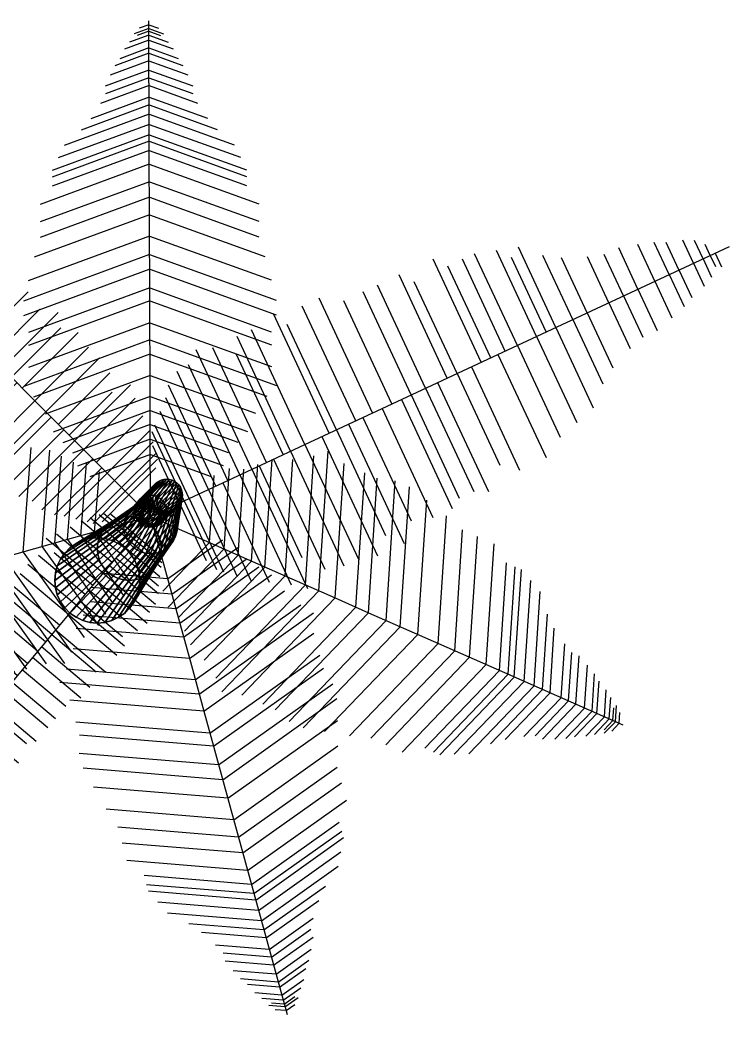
# Model space of a CAD drawing. Extents: x -178.51 to -177.3, y 2612.2 to 2613.35.
# Drawn here: x -178.106 to -177.303, y 2612.199 to 2613.353 of the extents above; entities that cross this region are included whole.
import ezdxf

# ---------------------------------------------------------------- set-up
doc = ezdxf.new("R2010")
doc.units = 0
doc.header["$LTSCALE"] = 30
doc.header["$MEASUREMENT"] = 0
doc.layers.get('0').update_dxf_attribs({"linetype": 'CONTINUOUS'})
doc.layers.add('3D', color=4, linetype='CONTINUOUS')

# ---------------------------------------------------------------- blocks, each defined once
blk = doc.blocks.new('3DLF-TT')
at = {"color": 72, "extrusion": (0, -0.573576, 0.819152)}
blk.add_line((0, 0), (0, -11.878, -8.317), dxfattribs=at)
blk = doc.blocks.new('3DLFS2-TT')
at = {"color": 83}
blk.add_polyline3d([(0, 0, 0), (8.995, 0, 8.828), (14.493, 0, 10.161), (18.949, 0, 9.786), (22.364, 0, 7.704), (28.153, 0, 1.831), (36.316, 0, -7.831), (48.478, 0, -33.986)], dxfattribs=at)
at = {"extrusion": (0.520607, 2.68682e-17, 0.853796)}
for p, xscale, yscale, zscale, rotation in [((0, -9.584, 17.47), -1.04, 1.04, 1.04, 90), ((0, -17.584, 17.595), -1.04, 1.04, 1.04, 90), ((0, -19.584, 17.095), -1.04, 1.04, 1.04, 90), ((0, -8.334, 16.845), -0.96, 0.96, 0.96, 90), ((0, -25.084, 15.554), -0.9500000000000001, 0.9500000000000001, 0.9500000000000001, 90), ((0, -27.584, 14.72), -0.9, 0.9, 0.9, 90), ((0, -29.834, 13.97), -0.9, 0.9, 0.9, 90), ((0, -32.334, 13.137), -0.9, 0.9, 0.9, 90), ((0, -6.584, 15.72), -0.8664000000000001, 0.8664000000000001, 0.8664000000000001, 90), ((0, -5.084, 14.22), -0.8, 0.8, 0.8, 90), ((0, -34.334, 12.47), -0.8, 0.8, 0.8, 90), ((0, -35.834, 11.72), -0.8, 0.8, 0.8, 90), ((0, -37.084, 10.887), -0.8, 0.8, 0.8, 90), ((0, -39.084, 9.554), -0.75, 0.75, 0.75, 90), ((0, -4.084, 13.22), -0.7200000000000001, 0.7200000000000001, 0.7200000000000001, 90), ((0, -41.084, 8.22), -0.7000000000000001, 0.7000000000000001, 0.7000000000000001, 90), ((0, -2.584, 10.27), -0.6, 0.6, 0.6, 90), ((0, -3.084, 12.22), -0.6400000000000001, 0.6400000000000001, 0.6400000000000001, 90), ((0, -2.084, 8.22), -0.5, 0.5, 0.5, 90), ((0, -42.834, 7.054), -0.5599999999999999, 0.5599999999999999, 0.5599999999999999, 90), ((0, -44.334, 6.054), -0.48, 0.48, 0.48, 90), ((0, -46.584, 4.554), -0.4, 0.4, 0.4, 90), ((0, -48.084, 3.554), -0.36, 0.36, 0.36, 90), ((0, -49.584, 2.554), -0.36, 0.36, 0.36, 90), ((0, -51.334, 1.387), -0.3200000000000001, 0.3200000000000001, 0.3200000000000001, 90), ((0, -52.834, 0.387), -0.28, 0.28, 0.28, 90), ((0, -53.834, -0.28), -0.24, 0.24, 0.24, 90), ((0, -55.334, -1.28), -0.2, 0.2, 0.2, 90), ((0, -56.334, -1.946), -0.16, 0.16, 0.16, 90), ((0, -57.084, -2.446), -0.096, 0.096, 0.096, 90), ((0, -57.584, -2.78), -0.12, 0.12, 0.12, 90), ((0, -2.084, 8.22), 0.5, 0.5, 0.5, 270), ((0, -2.584, 10.27), 0.6, 0.6, 0.6, 270), ((0, -3.084, 12.22), 0.6400000000000001, 0.6400000000000001, 0.6400000000000001, 270), ((0, -4.084, 13.22), 0.7200000000000001, 0.7200000000000001, 0.7200000000000001, 270), ((0, -5.084, 14.22), 0.8, 0.8, 0.8, 270), ((0, -6.584, 15.72), 0.8664000000000001, 0.8664000000000001, 0.8664000000000001, 270), ((0, -8.334, 16.845), 0.96, 0.96, 0.96, 270), ((0, -9.584, 17.47), 1.04, 1.04, 1.04, 270), ((0, -17.584, 17.595), 1.04, 1.04, 1.04, 270), ((0, -19.584, 17.095), 1.04, 1.04, 1.04, 270), ((0, -25.084, 15.554), 0.9500000000000001, 0.9500000000000001, 0.9500000000000001, 270), ((0, -27.584, 14.72), 0.9, 0.9, 0.9, 270), ((0, -29.834, 13.97), 0.9, 0.9, 0.9, 270), ((0, -32.334, 13.137), 0.9, 0.9, 0.9, 270), ((0, -34.334, 12.47), 0.8, 0.8, 0.8, 270), ((0, -35.834, 11.72), 0.8, 0.8, 0.8, 270), ((0, -37.084, 10.887), 0.8, 0.8, 0.8, 270), ((0, -39.084, 9.554), 0.75, 0.75, 0.75, 270), ((0, -41.084, 8.22), 0.7000000000000001, 0.7000000000000001, 0.7000000000000001, 270), ((0, -42.834, 7.054), 0.5599999999999999, 0.5599999999999999, 0.5599999999999999, 270), ((0, -44.334, 6.054), 0.48, 0.48, 0.48, 270), ((0, -46.584, 4.554), 0.4, 0.4, 0.4, 270), ((0, -48.084, 3.554), 0.36, 0.36, 0.36, 270), ((0, -49.584, 2.554), 0.36, 0.36, 0.36, 270), ((0, -51.334, 1.387), 0.3200000000000001, 0.3200000000000001, 0.3200000000000001, 270), ((0, -52.834, 0.387), 0.28, 0.28, 0.28, 270), ((0, -53.834, -0.28), 0.24, 0.24, 0.24, 270), ((0, -55.334, -1.28), 0.2, 0.2, 0.2, 270), ((0, -56.334, -1.946), 0.16, 0.16, 0.16, 270), ((0, -57.084, -2.446), 0.096, 0.096, 0.096, 270), ((0, -57.584, -2.78), 0.12, 0.12, 0.12, 270), ((0, -58.334, -3.28), -0.08000000000000002, 0.08000000000000002, 0.08000000000000002, 90), ((0, -58.334, -3.28), 0.08000000000000002, 0.08000000000000002, 0.08000000000000002, 270)]:
    blk.add_blockref('3DLF-TT', p, dxfattribs=dict(at, xscale=xscale, yscale=yscale, zscale=zscale, rotation=rotation))
at = {"extrusion": (0.520607, 2.68682e-17, 0.853796), "xscale": -1, "rotation": 90}
for p in [(0, -11.084, 18.22), (0, -13.584, 18.22), (0, -15.084, 18.22), (0, -22.084, 16.47)]:
    blk.add_blockref('3DLF-TT', p, dxfattribs=at)
at = {"extrusion": (0.520607, 2.68682e-17, 0.853796), "rotation": 270}
for p in [(0, -11.084, 18.22), (0, -13.584, 18.22), (0, -15.084, 18.22), (0, -22.084, 16.47)]:
    blk.add_blockref('3DLF-TT', p, dxfattribs=at)
blk = doc.blocks.new('3DLFS-TT')
at = {"color": 83}
blk.add_polyline3d([(0, 0, 0), (4, 0, 16), (8, 0, 20), (12, 0, 22), (16, 0, 22), (24, 0, 20), (36, 0, 16), (60, 0, 0)], dxfattribs=at)
at = {"rotation": 180}
for p, xscale, yscale, zscale in [((10.5, 0, 21.25), -1.04, 1.04, 1.04), ((18.5, 0, 21.375), -1.04, 1.04, 1.04), ((8, 0, 20), -0.95, 0.95, 0.95), ((9.25, 0, 20.625), -0.96, 0.96, 0.96), ((6.75, 0, 18.75), -0.8800000000000001, 0.8800000000000001, 0.8800000000000001), ((13.75, 0, 22), -0.8800000000000001, 0.8800000000000001, 0.8800000000000001), ((19.25, 0, 21.188), -0.9199999999999999, 0.9199999999999999, 0.9199999999999999), ((25, 0, 19.667), -0.9, 0.9, 0.9), ((27, 0, 19), -0.9, 0.9, 0.9), ((28.5, 0, 18.5), -0.9, 0.9, 0.9), ((30.75, 0, 17.75), -0.9, 0.9, 0.9), ((34.25, 0, 16.583), -0.9, 0.9, 0.9), ((6, 0, 18), -0.8, 0.8, 0.8), ((31.75, 0, 17.417), -0.8, 0.8, 0.8), ((35.25, 0, 16.25), -0.8, 0.8, 0.8), ((36.75, 0, 15.5), -0.8, 0.8, 0.8), ((38, 0, 14.667), -0.8, 0.8, 0.8), ((5, 0, 17), -0.7200000000000001, 0.7200000000000001, 0.7200000000000001), ((40, 0, 13.333), -0.75, 0.75, 0.75), ((42, 0, 12), -0.7000000000000001, 0.7000000000000001, 0.7000000000000001), ((3.5, 0, 14.05), -0.6, 0.6, 0.6), ((4, 0, 16), -0.6400000000000001, 0.6400000000000001, 0.6400000000000001), ((41, 0, 12.667), -0.65, 0.65, 0.65), ((43.75, 0, 10.833), -0.5599999999999999, 0.5599999999999999, 0.5599999999999999), ((3, 0, 12), -0.5, 0.5, 0.5), ((45.25, 0, 9.833), -0.48, 0.48, 0.48), ((47.5, 0, 8.333), -0.4, 0.4, 0.4), ((49, 0, 7.333), -0.36, 0.36, 0.36), ((50.5, 0, 6.333), -0.36, 0.36, 0.36), ((52.25, 0, 5.167), -0.3200000000000001, 0.3200000000000001, 0.3200000000000001), ((53.75, 0, 4.167), -0.28, 0.28, 0.28), ((54.75, 0, 3.5), -0.24, 0.24, 0.24), ((56.25, 0, 2.5), -0.2, 0.2, 0.2), ((57.25, 0, 1.833), -0.16, 0.16, 0.16), ((58, 0, 1.333), -0.096, 0.096, 0.096), ((58.5, 0, 1), -0.12, 0.12, 0.12), ((59.25, 0, 0.5), -0.08000000000000002, 0.08000000000000002, 0.08000000000000002)]:
    blk.add_blockref('3DLF-TT', p, dxfattribs=dict(at, xscale=xscale, yscale=yscale, zscale=zscale))
at = {"xscale": -1, "rotation": 180}
for p in [(12, 0, 22), (14.5, 0, 22), (16, 0, 22), (21.25, 0, 20.688), (23, 0, 20.25)]:
    blk.add_blockref('3DLF-TT', p, dxfattribs=at)
for p, xscale, yscale, zscale in [((3, 0, 12), 0.5, 0.5, 0.5), ((3.5, 0, 14.05), 0.6, 0.6, 0.6), ((4, 0, 16), 0.6400000000000001, 0.6400000000000001, 0.6400000000000001), ((5, 0, 17), 0.7200000000000001, 0.7200000000000001, 0.7200000000000001), ((6, 0, 18), 0.8, 0.8, 0.8), ((7.5, 0, 19.5), 0.8664000000000001, 0.8664000000000001, 0.8664000000000001), ((9.25, 0, 20.625), 0.96, 0.96, 0.96), ((10.5, 0, 21.25), 1.04, 1.04, 1.04), ((11.25, 0, 21.625), 0.8, 0.8, 0.8), ((12.75, 0, 22), 0.96, 0.96, 0.96), ((17.75, 0, 21.562), 1.04, 1.04, 1.04), ((19.25, 0, 21.188), 0.9199999999999999, 0.9199999999999999, 0.9199999999999999), ((20.5, 0, 20.875), 1.04, 1.04, 1.04), ((22, 0, 20.5), 0.9, 0.9, 0.9), ((24, 0, 20), 0.95, 0.95, 0.95), ((26, 0, 19.333), 0.9500000000000001, 0.9500000000000001, 0.9500000000000001), ((27, 0, 19), 0.9, 0.9, 0.9), ((28.5, 0, 18.5), 0.9, 0.9, 0.9), ((29.75, 0, 18.083), 0.9500000000000001, 0.9500000000000001, 0.9500000000000001), ((31.75, 0, 17.417), 0.8, 0.8, 0.8), ((33.25, 0, 16.917), 0.9, 0.9, 0.9), ((36, 0, 16), 0.9, 0.9, 0.9), ((38, 0, 14.667), 0.8, 0.8, 0.8), ((40, 0, 13.333), 0.75, 0.75, 0.75), ((42, 0, 12), 0.7000000000000001, 0.7000000000000001, 0.7000000000000001), ((43.75, 0, 10.833), 0.5599999999999999, 0.5599999999999999, 0.5599999999999999), ((45.25, 0, 9.833), 0.48, 0.48, 0.48), ((47.5, 0, 8.333), 0.4, 0.4, 0.4), ((49, 0, 7.333), 0.36, 0.36, 0.36), ((50.5, 0, 6.333), 0.36, 0.36, 0.36), ((52.25, 0, 5.167), 0.3200000000000001, 0.3200000000000001, 0.3200000000000001), ((53.75, 0, 4.167), 0.28, 0.28, 0.28), ((54.75, 0, 3.5), 0.24, 0.24, 0.24), ((56.25, 0, 2.5), 0.2, 0.2, 0.2), ((57.25, 0, 1.833), 0.16, 0.16, 0.16), ((58, 0, 1.333), 0.096, 0.096, 0.096), ((58.5, 0, 1), 0.12, 0.12, 0.12), ((59.25, 0, 0.5), 0.08000000000000002, 0.08000000000000002, 0.08000000000000002)]:
    blk.add_blockref('3DLF-TT', p, dxfattribs=dict(xscale=xscale, yscale=yscale, zscale=zscale))
for p in [(14.5, 0, 22), (16, 0, 22)]:
    blk.add_blockref('3DLF-TT', p)

msp = doc.modelspace()

# ---------------------------------------------------------------- linework, layer by layer
at = {"color": 72, "extrusion": (0.242404, -0.519837, 0.819152)}
for p, q in [((-177.6116, 2612.9534, 2.5003), (-177.5632, 2612.8496, 2.4201)), ((-177.9257, 2612.8069, 2.435), (-177.8955, 2612.742, 2.3848))]:
    msp.add_line(p, q, dxfattribs=at)
at = {"layer": '3D', "color": 83}
msp.add_polyline3d([(-177.9585, 2612.7916, 2.2903), (-177.9148, 2612.812, 2.4832), (-177.8711, 2612.8324, 2.5314), (-177.8274, 2612.8528, 2.5555), (-177.7837, 2612.8732, 2.5555), (-177.6963, 2612.9139, 2.5314), (-177.5652, 2612.975, 2.4832), (-177.303, 2613.0973, 2.2903)], dxfattribs=at)
at = {"layer": '3D', "color": 33}
for points in [[(-177.9543, 2612.8274, 1.7358), (-177.9561, 2612.8248, 1.7358), (-177.9846, 2612.7947, 1.3019), (-177.9816, 2612.799, 1.3019)], [(-177.952, 2612.8296, 1.7358), (-177.9543, 2612.8274, 1.7358), (-177.9816, 2612.799, 1.3019), (-177.9779, 2612.8027, 1.3019)], [(-177.9495, 2612.8314, 1.7358), (-177.952, 2612.8296, 1.7358), (-177.9779, 2612.8027, 1.3019), (-177.9736, 2612.8057, 1.3019)], [(-177.9723, 2612.8093, 2.1698), (-177.9742, 2612.8067, 2.1698), (-177.9561, 2612.8248, 1.7358), (-177.9543, 2612.8274, 1.7358)], [(-177.9466, 2612.8327, 1.7358), (-177.9495, 2612.8314, 1.7358), (-177.9736, 2612.8057, 1.3019), (-177.9688, 2612.8079, 1.3019)], [(-177.9701, 2612.8115, 2.1698), (-177.9723, 2612.8093, 2.1698), (-177.9543, 2612.8274, 1.7358), (-177.952, 2612.8296, 1.7358)], [(-177.9675, 2612.8133, 2.1698), (-177.9701, 2612.8115, 2.1698), (-177.952, 2612.8296, 1.7358), (-177.9495, 2612.8314, 1.7358)], [(-177.9436, 2612.8336, 1.7358), (-177.9466, 2612.8327, 1.7358), (-177.9688, 2612.8079, 1.3019), (-177.9637, 2612.8093, 1.3019)], [(-177.9647, 2612.8147, 2.1698), (-177.9675, 2612.8133, 2.1698), (-177.9495, 2612.8314, 1.7358), (-177.9466, 2612.8327, 1.7358)], [(-177.9616, 2612.8155, 2.1698), (-177.9647, 2612.8147, 2.1698), (-177.9466, 2612.8327, 1.7358), (-177.9436, 2612.8336, 1.7358)], [(-177.9404, 2612.8338, 1.7358), (-177.9436, 2612.8336, 1.7358), (-177.9637, 2612.8093, 1.3019), (-177.9585, 2612.8097, 1.3019)], [(-177.9585, 2612.8158, 2.1698), (-177.9616, 2612.8155, 2.1698), (-177.9436, 2612.8336, 1.7358), (-177.9404, 2612.8338, 1.7358)], [(-177.9554, 2612.8155, 2.1698), (-177.9585, 2612.8158, 2.1698), (-177.9404, 2612.8338, 1.7358), (-177.9373, 2612.8336, 1.7358)], [(-177.9373, 2612.8336, 1.7358), (-177.9404, 2612.8338, 1.7358), (-177.9585, 2612.8097, 1.3019), (-177.9533, 2612.8093, 1.3019)], [(-177.9523, 2612.8147, 2.1698), (-177.9554, 2612.8155, 2.1698), (-177.9373, 2612.8336, 1.7358), (-177.9342, 2612.8327, 1.7358)], [(-177.9342, 2612.8327, 1.7358), (-177.9373, 2612.8336, 1.7358), (-177.9533, 2612.8093, 1.3019), (-177.9482, 2612.8079, 1.3019)], [(-177.9495, 2612.8133, 2.1698), (-177.9523, 2612.8147, 2.1698), (-177.9342, 2612.8327, 1.7358), (-177.9314, 2612.8314, 1.7358)], [(-177.9469, 2612.8115, 2.1698), (-177.9495, 2612.8133, 2.1698), (-177.9314, 2612.8314, 1.7358), (-177.9288, 2612.8296, 1.7358)], [(-177.9314, 2612.8314, 1.7358), (-177.9342, 2612.8327, 1.7358), (-177.9482, 2612.8079, 1.3019), (-177.9434, 2612.8057, 1.3019)], [(-177.9446, 2612.8093, 2.1698), (-177.9469, 2612.8115, 2.1698), (-177.9288, 2612.8296, 1.7358), (-177.9266, 2612.8274, 1.7358)], [(-177.9428, 2612.8067, 2.1698), (-177.9446, 2612.8093, 2.1698), (-177.9266, 2612.8274, 1.7358), (-177.9248, 2612.8248, 1.7358)], [(-177.9288, 2612.8296, 1.7358), (-177.9314, 2612.8314, 1.7358), (-177.9434, 2612.8057, 1.3019), (-177.9391, 2612.8027, 1.3019)], [(-177.9266, 2612.8274, 1.7358), (-177.9288, 2612.8296, 1.7358), (-177.9391, 2612.8027, 1.3019), (-177.9354, 2612.799, 1.3019)], [(-177.9248, 2612.8248, 1.7358), (-177.9266, 2612.8274, 1.7358), (-177.9354, 2612.799, 1.3019), (-177.9324, 2612.7947, 1.3019)], [(-177.9582, 2612.8189, 1.7358), (-177.9585, 2612.8158, 1.7358), (-177.9886, 2612.7796, 1.3019), (-177.9882, 2612.7848, 1.3019)], [(-177.9585, 2612.8158, 1.7358), (-177.9582, 2612.8126, 1.7358), (-177.9882, 2612.7744, 1.3019), (-177.9886, 2612.7796, 1.3019)], [(-177.9574, 2612.8219, 1.7358), (-177.9582, 2612.8189, 1.7358), (-177.9882, 2612.7848, 1.3019), (-177.9868, 2612.7899, 1.3019)], [(-177.9561, 2612.8248, 1.7358), (-177.9574, 2612.8219, 1.7358), (-177.9868, 2612.7899, 1.3019), (-177.9846, 2612.7947, 1.3019)], [(-177.9763, 2612.8008, 2.1698), (-177.9766, 2612.7977, 2.1698), (-177.9585, 2612.8158, 1.7358), (-177.9582, 2612.8189, 1.7358)], [(-177.9766, 2612.7977, 2.1698), (-177.9763, 2612.7945, 2.1698), (-177.9582, 2612.8126, 1.7358), (-177.9585, 2612.8158, 1.7358)], [(-177.9755, 2612.8039, 2.1698), (-177.9763, 2612.8008, 2.1698), (-177.9582, 2612.8189, 1.7358), (-177.9574, 2612.8219, 1.7358)], [(-177.9742, 2612.8067, 2.1698), (-177.9755, 2612.8039, 2.1698), (-177.9574, 2612.8219, 1.7358), (-177.9561, 2612.8248, 1.7358)], [(-177.9601, 2612.8006, 2.4109), (-177.9616, 2612.8001, 2.4109), (-177.9647, 2612.8147, 2.1698), (-177.9616, 2612.8155, 2.1698)], [(-177.9585, 2612.8007, 2.4109), (-177.9601, 2612.8006, 2.4109), (-177.9616, 2612.8155, 2.1698), (-177.9585, 2612.8158, 2.1698)], [(-177.9569, 2612.8006, 2.4109), (-177.9585, 2612.8007, 2.4109), (-177.9585, 2612.8158, 2.1698), (-177.9554, 2612.8155, 2.1698)], [(-177.9554, 2612.8001, 2.4109), (-177.9569, 2612.8006, 2.4109), (-177.9554, 2612.8155, 2.1698), (-177.9523, 2612.8147, 2.1698)], [(-177.9415, 2612.8039, 2.1698), (-177.9428, 2612.8067, 2.1698), (-177.9248, 2612.8248, 1.7358), (-177.9234, 2612.8219, 1.7358)], [(-177.9407, 2612.8008, 2.1698), (-177.9415, 2612.8039, 2.1698), (-177.9234, 2612.8219, 1.7358), (-177.9226, 2612.8189, 1.7358)], [(-177.9404, 2612.7977, 2.1698), (-177.9407, 2612.8008, 2.1698), (-177.9226, 2612.8189, 1.7358), (-177.9223, 2612.8158, 1.7358)], [(-177.9407, 2612.7945, 2.1698), (-177.9404, 2612.7977, 2.1698), (-177.9223, 2612.8158, 1.7358), (-177.9226, 2612.8126, 1.7358)], [(-177.9234, 2612.8219, 1.7358), (-177.9248, 2612.8248, 1.7358), (-177.9324, 2612.7947, 1.3019), (-177.9302, 2612.7899, 1.3019)], [(-177.9226, 2612.8189, 1.7358), (-177.9234, 2612.8219, 1.7358), (-177.9302, 2612.7899, 1.3019), (-177.9288, 2612.7848, 1.3019)], [(-177.9223, 2612.8158, 1.7358), (-177.9226, 2612.8189, 1.7358), (-177.9288, 2612.7848, 1.3019), (-177.9284, 2612.7796, 1.3019)], [(-177.9226, 2612.8126, 1.7358), (-177.9223, 2612.8158, 1.7358), (-177.9284, 2612.7796, 1.3019), (-177.9288, 2612.7744, 1.3019)], [(-178.0007, 2612.7868, 0.8679), (-178.0058, 2612.7832, 0.8679), (-177.9779, 2612.8027, 1.3019), (-177.9736, 2612.8057, 1.3019)], [(-177.995, 2612.7895, 0.8679), (-178.0007, 2612.7868, 0.8679), (-177.9736, 2612.8057, 1.3019), (-177.9688, 2612.8079, 1.3019)], [(-177.9889, 2612.7911, 0.8679), (-177.995, 2612.7895, 0.8679), (-177.9688, 2612.8079, 1.3019), (-177.9637, 2612.8093, 1.3019)], [(-177.9826, 2612.7916, 0.8679), (-177.9889, 2612.7911, 0.8679), (-177.9637, 2612.8093, 1.3019), (-177.9585, 2612.8097, 1.3019)], [(-177.9582, 2612.8126, 1.7358), (-177.9574, 2612.8096, 1.7358), (-177.9868, 2612.7693, 1.3019), (-177.9882, 2612.7744, 1.3019)], [(-177.9574, 2612.8096, 1.7358), (-177.9561, 2612.8067, 1.7358), (-177.9846, 2612.7645, 1.3019), (-177.9868, 2612.7693, 1.3019)], [(-177.9561, 2612.8067, 1.7358), (-177.9543, 2612.8041, 1.7358), (-177.9816, 2612.7602, 1.3019), (-177.9846, 2612.7645, 1.3019)], [(-177.9763, 2612.7911, 0.8679), (-177.9826, 2612.7916, 0.8679), (-177.9585, 2612.8097, 1.3019), (-177.9533, 2612.8093, 1.3019)], [(-177.9543, 2612.8041, 1.7358), (-177.952, 2612.8019, 1.7358), (-177.9779, 2612.7565, 1.3019), (-177.9816, 2612.7602, 1.3019)], [(-177.9763, 2612.7945, 2.1698), (-177.9755, 2612.7915, 2.1698), (-177.9574, 2612.8096, 1.7358), (-177.9582, 2612.8126, 1.7358)], [(-177.9702, 2612.7895, 0.8679), (-177.9763, 2612.7911, 0.8679), (-177.9533, 2612.8093, 1.3019), (-177.9482, 2612.8079, 1.3019)], [(-177.967, 2612.7947, 2.4109), (-177.9674, 2612.7932, 2.4109), (-177.9763, 2612.8008, 2.1698), (-177.9755, 2612.8039, 2.1698)], [(-177.9755, 2612.7915, 2.1698), (-177.9742, 2612.7886, 2.1698), (-177.9561, 2612.8067, 1.7358), (-177.9574, 2612.8096, 1.7358)], [(-177.9663, 2612.7962, 2.4109), (-177.967, 2612.7947, 2.4109), (-177.9755, 2612.8039, 2.1698), (-177.9742, 2612.8067, 2.1698)], [(-177.9654, 2612.7975, 2.4109), (-177.9663, 2612.7962, 2.4109), (-177.9742, 2612.8067, 2.1698), (-177.9723, 2612.8093, 2.1698)], [(-177.9742, 2612.7886, 2.1698), (-177.9723, 2612.7861, 2.1698), (-177.9543, 2612.8041, 1.7358), (-177.9561, 2612.8067, 1.7358)], [(-177.9643, 2612.7986, 2.4109), (-177.9654, 2612.7975, 2.4109), (-177.9723, 2612.8093, 2.1698), (-177.9701, 2612.8115, 2.1698)], [(-177.9723, 2612.7861, 2.1698), (-177.9701, 2612.7838, 2.1698), (-177.952, 2612.8019, 1.7358), (-177.9543, 2612.8041, 1.7358)], [(-177.9645, 2612.7868, 0.8679), (-177.9702, 2612.7895, 0.8679), (-177.9482, 2612.8079, 1.3019), (-177.9434, 2612.8057, 1.3019)], [(-177.963, 2612.7995, 2.4109), (-177.9643, 2612.7986, 2.4109), (-177.9701, 2612.8115, 2.1698), (-177.9675, 2612.8133, 2.1698)], [(-177.9616, 2612.8001, 2.4109), (-177.963, 2612.7995, 2.4109), (-177.9675, 2612.8133, 2.1698), (-177.9647, 2612.8147, 2.1698)], [(-177.9594, 2612.7832, 0.8679), (-177.9645, 2612.7868, 0.8679), (-177.9434, 2612.8057, 1.3019), (-177.9391, 2612.8027, 1.3019)], [(-177.954, 2612.7995, 2.4109), (-177.9554, 2612.8001, 2.4109), (-177.9523, 2612.8147, 2.1698), (-177.9495, 2612.8133, 2.1698)], [(-177.9527, 2612.7986, 2.4109), (-177.954, 2612.7995, 2.4109), (-177.9495, 2612.8133, 2.1698), (-177.9469, 2612.8115, 2.1698)], [(-177.9516, 2612.7975, 2.4109), (-177.9527, 2612.7986, 2.4109), (-177.9469, 2612.8115, 2.1698), (-177.9446, 2612.8093, 2.1698)], [(-177.9507, 2612.7962, 2.4109), (-177.9516, 2612.7975, 2.4109), (-177.9446, 2612.8093, 2.1698), (-177.9428, 2612.8067, 2.1698)], [(-177.95, 2612.7947, 2.4109), (-177.9507, 2612.7962, 2.4109), (-177.9428, 2612.8067, 2.1698), (-177.9415, 2612.8039, 2.1698)], [(-177.9496, 2612.7932, 2.4109), (-177.95, 2612.7947, 2.4109), (-177.9415, 2612.8039, 2.1698), (-177.9407, 2612.8008, 2.1698)], [(-177.9469, 2612.7838, 2.1698), (-177.9446, 2612.7861, 2.1698), (-177.9266, 2612.8041, 1.7358), (-177.9288, 2612.8019, 1.7358)], [(-177.9446, 2612.7861, 2.1698), (-177.9428, 2612.7886, 2.1698), (-177.9248, 2612.8067, 1.7358), (-177.9266, 2612.8041, 1.7358)], [(-177.9428, 2612.7886, 2.1698), (-177.9415, 2612.7915, 2.1698), (-177.9234, 2612.8096, 1.7358), (-177.9248, 2612.8067, 1.7358)], [(-177.9415, 2612.7915, 2.1698), (-177.9407, 2612.7945, 2.1698), (-177.9226, 2612.8126, 1.7358), (-177.9234, 2612.8096, 1.7358)], [(-177.9288, 2612.8019, 1.7358), (-177.9266, 2612.8041, 1.7358), (-177.9354, 2612.7602, 1.3019), (-177.9391, 2612.7565, 1.3019)], [(-177.9266, 2612.8041, 1.7358), (-177.9248, 2612.8067, 1.7358), (-177.9324, 2612.7645, 1.3019), (-177.9354, 2612.7602, 1.3019)], [(-177.9248, 2612.8067, 1.7358), (-177.9234, 2612.8096, 1.7358), (-177.9302, 2612.7693, 1.3019), (-177.9324, 2612.7645, 1.3019)], [(-177.9234, 2612.8096, 1.7358), (-177.9226, 2612.8126, 1.7358), (-177.9288, 2612.7744, 1.3019), (-177.9302, 2612.7693, 1.3019)], [(-178.0139, 2612.7736, 0.8679), (-178.0166, 2612.7679, 0.8679), (-177.9868, 2612.7899, 1.3019), (-177.9846, 2612.7947, 1.3019)], [(-178.0103, 2612.7787, 0.8679), (-178.0139, 2612.7736, 0.8679), (-177.9846, 2612.7947, 1.3019), (-177.9816, 2612.799, 1.3019)], [(-178.0058, 2612.7832, 0.8679), (-178.0103, 2612.7787, 0.8679), (-177.9816, 2612.799, 1.3019), (-177.9779, 2612.8027, 1.3019)], [(-177.952, 2612.8019, 1.7358), (-177.9495, 2612.8001, 1.7358), (-177.9736, 2612.7535, 1.3019), (-177.9779, 2612.7565, 1.3019)], [(-177.9674, 2612.7932, 2.4109), (-177.9675, 2612.7916, 2.4109), (-177.9766, 2612.7977, 2.1698), (-177.9763, 2612.8008, 2.1698)], [(-177.9675, 2612.7916, 2.4109), (-177.9674, 2612.7901, 2.4109), (-177.9763, 2612.7945, 2.1698), (-177.9766, 2612.7977, 2.1698)], [(-177.9674, 2612.7901, 2.4109), (-177.967, 2612.7886, 2.4109), (-177.9755, 2612.7915, 2.1698), (-177.9763, 2612.7945, 2.1698)], [(-177.9495, 2612.8001, 1.7358), (-177.9466, 2612.7988, 1.7358), (-177.9688, 2612.7513, 1.3019), (-177.9736, 2612.7535, 1.3019)], [(-177.9701, 2612.7838, 2.1698), (-177.9675, 2612.782, 2.1698), (-177.9495, 2612.8001, 1.7358), (-177.952, 2612.8019, 1.7358)], [(-177.9466, 2612.7988, 1.7358), (-177.9436, 2612.7979, 1.7358), (-177.9637, 2612.7499, 1.3019), (-177.9688, 2612.7513, 1.3019)], [(-177.9675, 2612.782, 2.1698), (-177.9647, 2612.7807, 2.1698), (-177.9466, 2612.7988, 1.7358), (-177.9495, 2612.8001, 1.7358)], [(-177.9647, 2612.7807, 2.1698), (-177.9616, 2612.7799, 2.1698), (-177.9436, 2612.7979, 1.7358), (-177.9466, 2612.7988, 1.7358)], [(-177.9436, 2612.7979, 1.7358), (-177.9404, 2612.7977, 1.7358), (-177.9585, 2612.7495, 1.3019), (-177.9637, 2612.7499, 1.3019)], [(-177.9616, 2612.7799, 2.1698), (-177.9585, 2612.7796, 2.1698), (-177.9404, 2612.7977, 1.7358), (-177.9436, 2612.7979, 1.7358)], [(-177.9549, 2612.7787, 0.8679), (-177.9594, 2612.7832, 0.8679), (-177.9391, 2612.8027, 1.3019), (-177.9354, 2612.799, 1.3019)], [(-177.9585, 2612.7796, 2.1698), (-177.9554, 2612.7799, 2.1698), (-177.9373, 2612.7979, 1.7358), (-177.9404, 2612.7977, 1.7358)], [(-177.9404, 2612.7977, 1.7358), (-177.9373, 2612.7979, 1.7358), (-177.9533, 2612.7499, 1.3019), (-177.9585, 2612.7495, 1.3019)], [(-177.9554, 2612.7799, 2.1698), (-177.9523, 2612.7807, 2.1698), (-177.9342, 2612.7988, 1.7358), (-177.9373, 2612.7979, 1.7358)], [(-177.9513, 2612.7736, 0.8679), (-177.9549, 2612.7787, 0.8679), (-177.9354, 2612.799, 1.3019), (-177.9324, 2612.7947, 1.3019)], [(-177.9373, 2612.7979, 1.7358), (-177.9342, 2612.7988, 1.7358), (-177.9482, 2612.7513, 1.3019), (-177.9533, 2612.7499, 1.3019)], [(-177.9523, 2612.7807, 2.1698), (-177.9495, 2612.782, 2.1698), (-177.9314, 2612.8001, 1.7358), (-177.9342, 2612.7988, 1.7358)], [(-177.9486, 2612.7679, 0.8679), (-177.9513, 2612.7736, 0.8679), (-177.9324, 2612.7947, 1.3019), (-177.9302, 2612.7899, 1.3019)], [(-177.95, 2612.7886, 2.4109), (-177.9496, 2612.7901, 2.4109), (-177.9407, 2612.7945, 2.1698), (-177.9415, 2612.7915, 2.1698)], [(-177.9495, 2612.7916, 2.4109), (-177.9496, 2612.7932, 2.4109), (-177.9407, 2612.8008, 2.1698), (-177.9404, 2612.7977, 2.1698)], [(-177.9496, 2612.7901, 2.4109), (-177.9495, 2612.7916, 2.4109), (-177.9404, 2612.7977, 2.1698), (-177.9407, 2612.7945, 2.1698)], [(-177.9495, 2612.782, 2.1698), (-177.9469, 2612.7838, 2.1698), (-177.9288, 2612.8019, 1.7358), (-177.9314, 2612.8001, 1.7358)], [(-177.9342, 2612.7988, 1.7358), (-177.9314, 2612.8001, 1.7358), (-177.9434, 2612.7535, 1.3019), (-177.9482, 2612.7513, 1.3019)], [(-177.9314, 2612.8001, 1.7358), (-177.9288, 2612.8019, 1.7358), (-177.9391, 2612.7565, 1.3019), (-177.9434, 2612.7535, 1.3019)], [(-178.0498, 2612.7563, 0.434), (-178.0557, 2612.7503, 0.434), (-178.0103, 2612.7787, 0.8679), (-178.0058, 2612.7832, 0.8679)], [(-178.0429, 2612.7611, 0.434), (-178.0498, 2612.7563, 0.434), (-178.0058, 2612.7832, 0.8679), (-178.0007, 2612.7868, 0.8679)], [(-178.0353, 2612.7646, 0.434), (-178.0429, 2612.7611, 0.434), (-178.0007, 2612.7868, 0.8679), (-177.995, 2612.7895, 0.8679)], [(-178.0271, 2612.7668, 0.434), (-178.0353, 2612.7646, 0.434), (-177.995, 2612.7895, 0.8679), (-177.9889, 2612.7911, 0.8679)], [(-178.0188, 2612.7675, 0.434), (-178.0271, 2612.7668, 0.434), (-177.9889, 2612.7911, 0.8679), (-177.9826, 2612.7916, 0.8679)], [(-178.0104, 2612.7668, 0.434), (-178.0188, 2612.7675, 0.434), (-177.9826, 2612.7916, 0.8679), (-177.9763, 2612.7911, 0.8679)], [(-178.0182, 2612.7618, 0.8679), (-178.0188, 2612.7555, 0.8679), (-177.9886, 2612.7796, 1.3019), (-177.9882, 2612.7848, 1.3019)], [(-178.0166, 2612.7679, 0.8679), (-178.0182, 2612.7618, 0.8679), (-177.9882, 2612.7848, 1.3019), (-177.9868, 2612.7899, 1.3019)], [(-178.0023, 2612.7646, 0.434), (-178.0104, 2612.7668, 0.434), (-177.9763, 2612.7911, 0.8679), (-177.9702, 2612.7895, 0.8679)], [(-177.9947, 2612.7611, 0.434), (-178.0023, 2612.7646, 0.434), (-177.9702, 2612.7895, 0.8679), (-177.9645, 2612.7868, 0.8679)], [(-177.9878, 2612.7563, 0.434), (-177.9947, 2612.7611, 0.434), (-177.9645, 2612.7868, 0.8679), (-177.9594, 2612.7832, 0.8679)], [(-177.9818, 2612.7503, 0.434), (-177.9878, 2612.7563, 0.434), (-177.9594, 2612.7832, 0.8679), (-177.9549, 2612.7787, 0.8679)], [(-177.967, 2612.7886, 2.4109), (-177.9663, 2612.7871, 2.4109), (-177.9742, 2612.7886, 2.1698), (-177.9755, 2612.7915, 2.1698)], [(-177.9663, 2612.7871, 2.4109), (-177.9654, 2612.7858, 2.4109), (-177.9723, 2612.7861, 2.1698), (-177.9742, 2612.7886, 2.1698)], [(-177.9654, 2612.7858, 2.4109), (-177.9643, 2612.7847, 2.4109), (-177.9701, 2612.7838, 2.1698), (-177.9723, 2612.7861, 2.1698)], [(-177.9643, 2612.7847, 2.4109), (-177.963, 2612.7838, 2.4109), (-177.9675, 2612.782, 2.1698), (-177.9701, 2612.7838, 2.1698)], [(-177.963, 2612.7838, 2.4109), (-177.9616, 2612.7832, 2.4109), (-177.9647, 2612.7807, 2.1698), (-177.9675, 2612.782, 2.1698)], [(-177.9616, 2612.7832, 2.4109), (-177.9601, 2612.7827, 2.4109), (-177.9616, 2612.7799, 2.1698), (-177.9647, 2612.7807, 2.1698)], [(-177.9601, 2612.7827, 2.4109), (-177.9585, 2612.7826, 2.4109), (-177.9585, 2612.7796, 2.1698), (-177.9616, 2612.7799, 2.1698)], [(-177.9585, 2612.7826, 2.4109), (-177.9569, 2612.7827, 2.4109), (-177.9554, 2612.7799, 2.1698), (-177.9585, 2612.7796, 2.1698)], [(-177.9569, 2612.7827, 2.4109), (-177.9554, 2612.7832, 2.4109), (-177.9523, 2612.7807, 2.1698), (-177.9554, 2612.7799, 2.1698)], [(-177.9554, 2612.7832, 2.4109), (-177.954, 2612.7838, 2.4109), (-177.9495, 2612.782, 2.1698), (-177.9523, 2612.7807, 2.1698)], [(-177.954, 2612.7838, 2.4109), (-177.9527, 2612.7847, 2.4109), (-177.9469, 2612.7838, 2.1698), (-177.9495, 2612.782, 2.1698)], [(-177.9527, 2612.7847, 2.4109), (-177.9516, 2612.7858, 2.4109), (-177.9446, 2612.7861, 2.1698), (-177.9469, 2612.7838, 2.1698)], [(-177.9516, 2612.7858, 2.4109), (-177.9507, 2612.7871, 2.4109), (-177.9428, 2612.7886, 2.1698), (-177.9446, 2612.7861, 2.1698)], [(-177.9507, 2612.7871, 2.4109), (-177.95, 2612.7886, 2.4109), (-177.9415, 2612.7915, 2.1698), (-177.9428, 2612.7886, 2.1698)], [(-177.947, 2612.7618, 0.8679), (-177.9486, 2612.7679, 0.8679), (-177.9302, 2612.7899, 1.3019), (-177.9288, 2612.7848, 1.3019)], [(-177.9464, 2612.7555, 0.8679), (-177.947, 2612.7618, 0.8679), (-177.9288, 2612.7848, 1.3019), (-177.9284, 2612.7796, 1.3019)], [(-178.0605, 2612.7434, 0.434), (-178.0641, 2612.7358, 0.434), (-178.0166, 2612.7679, 0.8679), (-178.0139, 2612.7736, 0.8679)], [(-178.0557, 2612.7503, 0.434), (-178.0605, 2612.7434, 0.434), (-178.0139, 2612.7736, 0.8679), (-178.0103, 2612.7787, 0.8679)], [(-178.0188, 2612.7555, 0.8679), (-178.0182, 2612.7492, 0.8679), (-177.9882, 2612.7744, 1.3019), (-177.9886, 2612.7796, 1.3019)], [(-178.0182, 2612.7492, 0.8679), (-178.0166, 2612.7431, 0.8679), (-177.9868, 2612.7693, 1.3019), (-177.9882, 2612.7744, 1.3019)], [(-178.0166, 2612.7431, 0.8679), (-178.0139, 2612.7374, 0.8679), (-177.9846, 2612.7645, 1.3019), (-177.9868, 2612.7693, 1.3019)], [(-177.977, 2612.7434, 0.434), (-177.9818, 2612.7503, 0.434), (-177.9549, 2612.7787, 0.8679), (-177.9513, 2612.7736, 0.8679)], [(-177.9735, 2612.7358, 0.434), (-177.977, 2612.7434, 0.434), (-177.9513, 2612.7736, 0.8679), (-177.9486, 2612.7679, 0.8679)], [(-177.9513, 2612.7374, 0.8679), (-177.9486, 2612.7431, 0.8679), (-177.9302, 2612.7693, 1.3019), (-177.9324, 2612.7645, 1.3019)], [(-177.9486, 2612.7431, 0.8679), (-177.947, 2612.7492, 0.8679), (-177.9288, 2612.7744, 1.3019), (-177.9302, 2612.7693, 1.3019)], [(-177.947, 2612.7492, 0.8679), (-177.9464, 2612.7555, 0.8679), (-177.9284, 2612.7796, 1.3019), (-177.9288, 2612.7744, 1.3019)], [(-178.0663, 2612.7277, 0.434), (-178.067, 2612.7193, 0.434), (-178.0188, 2612.7555, 0.8679), (-178.0182, 2612.7618, 0.8679)], [(-178.0641, 2612.7358, 0.434), (-178.0663, 2612.7277, 0.434), (-178.0182, 2612.7618, 0.8679), (-178.0166, 2612.7679, 0.8679)], [(-178.0429, 2612.7611), (-178.0498, 2612.7563), (-178.0498, 2612.7563, 0.434), (-178.0429, 2612.7611, 0.434)], [(-178.0353, 2612.7646), (-178.0429, 2612.7611), (-178.0429, 2612.7611, 0.434), (-178.0353, 2612.7646, 0.434)], [(-178.0271, 2612.7668), (-178.0353, 2612.7646), (-178.0353, 2612.7646, 0.434), (-178.0271, 2612.7668, 0.434)], [(-178.0188, 2612.7675), (-178.0271, 2612.7668), (-178.0271, 2612.7668, 0.434), (-178.0188, 2612.7675, 0.434)], [(-178.0104, 2612.7668), (-178.0188, 2612.7675), (-178.0188, 2612.7675, 0.434), (-178.0104, 2612.7668, 0.434)], [(-178.0139, 2612.7374, 0.8679), (-178.0103, 2612.7322, 0.8679), (-177.9816, 2612.7602, 1.3019), (-177.9846, 2612.7645, 1.3019)], [(-178.0023, 2612.7646), (-178.0104, 2612.7668), (-178.0104, 2612.7668, 0.434), (-178.0023, 2612.7646, 0.434)], [(-178.0103, 2612.7322, 0.8679), (-178.0058, 2612.7278, 0.8679), (-177.9779, 2612.7565, 1.3019), (-177.9816, 2612.7602, 1.3019)], [(-177.9947, 2612.7611), (-178.0023, 2612.7646), (-178.0023, 2612.7646, 0.434), (-177.9947, 2612.7611, 0.434)], [(-177.9878, 2612.7563), (-177.9947, 2612.7611), (-177.9947, 2612.7611, 0.434), (-177.9878, 2612.7563, 0.434)], [(-177.9713, 2612.7277, 0.434), (-177.9735, 2612.7358, 0.434), (-177.9486, 2612.7679, 0.8679), (-177.947, 2612.7618, 0.8679)], [(-177.9705, 2612.7193, 0.434), (-177.9713, 2612.7277, 0.434), (-177.947, 2612.7618, 0.8679), (-177.9464, 2612.7555, 0.8679)], [(-177.9594, 2612.7278, 0.8679), (-177.9549, 2612.7322, 0.8679), (-177.9354, 2612.7602, 1.3019), (-177.9391, 2612.7565, 1.3019)], [(-177.9549, 2612.7322, 0.8679), (-177.9513, 2612.7374, 0.8679), (-177.9324, 2612.7645, 1.3019), (-177.9354, 2612.7602, 1.3019)], [(-178.067, 2612.7193, 0.434), (-178.0663, 2612.7109, 0.434), (-178.0182, 2612.7492, 0.8679), (-178.0188, 2612.7555, 0.8679)], [(-178.0663, 2612.7109, 0.434), (-178.0641, 2612.7028, 0.434), (-178.0166, 2612.7431, 0.8679), (-178.0182, 2612.7492, 0.8679)], [(-178.0557, 2612.7503), (-178.0605, 2612.7434), (-178.0605, 2612.7434, 0.434), (-178.0557, 2612.7503, 0.434)], [(-178.0498, 2612.7563), (-178.0557, 2612.7503), (-178.0557, 2612.7503, 0.434), (-178.0498, 2612.7563, 0.434)], [(-178.0058, 2612.7278, 0.8679), (-178.0007, 2612.7242, 0.8679), (-177.9736, 2612.7535, 1.3019), (-177.9779, 2612.7565, 1.3019)], [(-178.0007, 2612.7242, 0.8679), (-177.995, 2612.7215, 0.8679), (-177.9688, 2612.7513, 1.3019), (-177.9736, 2612.7535, 1.3019)], [(-177.995, 2612.7215, 0.8679), (-177.9889, 2612.7199, 0.8679), (-177.9637, 2612.7499, 1.3019), (-177.9688, 2612.7513, 1.3019)], [(-177.9889, 2612.7199, 0.8679), (-177.9826, 2612.7193, 0.8679), (-177.9585, 2612.7495, 1.3019), (-177.9637, 2612.7499, 1.3019)], [(-177.9818, 2612.7503), (-177.9878, 2612.7563), (-177.9878, 2612.7563, 0.434), (-177.9818, 2612.7503, 0.434)], [(-177.9826, 2612.7193, 0.8679), (-177.9763, 2612.7199, 0.8679), (-177.9533, 2612.7499, 1.3019), (-177.9585, 2612.7495, 1.3019)], [(-177.977, 2612.7434), (-177.9818, 2612.7503), (-177.9818, 2612.7503, 0.434), (-177.977, 2612.7434, 0.434)], [(-177.9763, 2612.7199, 0.8679), (-177.9702, 2612.7215, 0.8679), (-177.9482, 2612.7513, 1.3019), (-177.9533, 2612.7499, 1.3019)], [(-177.9735, 2612.7028, 0.434), (-177.9713, 2612.7109, 0.434), (-177.947, 2612.7492, 0.8679), (-177.9486, 2612.7431, 0.8679)], [(-177.9713, 2612.7109, 0.434), (-177.9705, 2612.7193, 0.434), (-177.9464, 2612.7555, 0.8679), (-177.947, 2612.7492, 0.8679)], [(-177.9702, 2612.7215, 0.8679), (-177.9645, 2612.7242, 0.8679), (-177.9434, 2612.7535, 1.3019), (-177.9482, 2612.7513, 1.3019)], [(-177.9645, 2612.7242, 0.8679), (-177.9594, 2612.7278, 0.8679), (-177.9391, 2612.7565, 1.3019), (-177.9434, 2612.7535, 1.3019)], [(-178.0641, 2612.7358), (-178.0663, 2612.7277), (-178.0663, 2612.7277, 0.434), (-178.0641, 2612.7358, 0.434)], [(-178.0605, 2612.7434), (-178.0641, 2612.7358), (-178.0641, 2612.7358, 0.434), (-178.0605, 2612.7434, 0.434)], [(-178.0641, 2612.7028, 0.434), (-178.0605, 2612.6952, 0.434), (-178.0139, 2612.7374, 0.8679), (-178.0166, 2612.7431, 0.8679)], [(-178.0605, 2612.6952, 0.434), (-178.0557, 2612.6883, 0.434), (-178.0103, 2612.7322, 0.8679), (-178.0139, 2612.7374, 0.8679)], [(-177.9818, 2612.6883, 0.434), (-177.977, 2612.6952, 0.434), (-177.9513, 2612.7374, 0.8679), (-177.9549, 2612.7322, 0.8679)], [(-177.9735, 2612.7358), (-177.977, 2612.7434), (-177.977, 2612.7434, 0.434), (-177.9735, 2612.7358, 0.434)], [(-177.977, 2612.6952, 0.434), (-177.9735, 2612.7028, 0.434), (-177.9486, 2612.7431, 0.8679), (-177.9513, 2612.7374, 0.8679)], [(-177.9713, 2612.7277), (-177.9735, 2612.7358), (-177.9735, 2612.7358, 0.434), (-177.9713, 2612.7277, 0.434)], [(-178.0663, 2612.7277), (-178.067, 2612.7193), (-178.067, 2612.7193, 0.434), (-178.0663, 2612.7277, 0.434)], [(-178.0557, 2612.6883, 0.434), (-178.0498, 2612.6824, 0.434), (-178.0058, 2612.7278, 0.8679), (-178.0103, 2612.7322, 0.8679)], [(-178.0498, 2612.6824, 0.434), (-178.0429, 2612.6776, 0.434), (-178.0007, 2612.7242, 0.8679), (-178.0058, 2612.7278, 0.8679)], [(-178.0429, 2612.6776, 0.434), (-178.0353, 2612.674, 0.434), (-177.995, 2612.7215, 0.8679), (-178.0007, 2612.7242, 0.8679)], [(-178.0023, 2612.674, 0.434), (-177.9947, 2612.6776, 0.434), (-177.9645, 2612.7242, 0.8679), (-177.9702, 2612.7215, 0.8679)], [(-177.9947, 2612.6776, 0.434), (-177.9878, 2612.6824, 0.434), (-177.9594, 2612.7278, 0.8679), (-177.9645, 2612.7242, 0.8679)], [(-177.9878, 2612.6824, 0.434), (-177.9818, 2612.6883, 0.434), (-177.9549, 2612.7322, 0.8679), (-177.9594, 2612.7278, 0.8679)], [(-177.9705, 2612.7193), (-177.9713, 2612.7277), (-177.9713, 2612.7277, 0.434), (-177.9705, 2612.7193, 0.434)], [(-178.067, 2612.7193), (-178.0663, 2612.7109), (-178.0663, 2612.7109, 0.434), (-178.067, 2612.7193, 0.434)], [(-178.0353, 2612.674, 0.434), (-178.0271, 2612.6718, 0.434), (-177.9889, 2612.7199, 0.8679), (-177.995, 2612.7215, 0.8679)], [(-178.0271, 2612.6718, 0.434), (-178.0188, 2612.6711, 0.434), (-177.9826, 2612.7193, 0.8679), (-177.9889, 2612.7199, 0.8679)], [(-178.0188, 2612.6711, 0.434), (-178.0104, 2612.6718, 0.434), (-177.9763, 2612.7199, 0.8679), (-177.9826, 2612.7193, 0.8679)], [(-178.0104, 2612.6718, 0.434), (-178.0023, 2612.674, 0.434), (-177.9702, 2612.7215, 0.8679), (-177.9763, 2612.7199, 0.8679)], [(-177.9713, 2612.7109), (-177.9705, 2612.7193), (-177.9705, 2612.7193, 0.434), (-177.9713, 2612.7109, 0.434)], [(-178.0663, 2612.7109), (-178.0641, 2612.7028), (-178.0641, 2612.7028, 0.434), (-178.0663, 2612.7109, 0.434)], [(-178.0641, 2612.7028), (-178.0605, 2612.6952), (-178.0605, 2612.6952, 0.434), (-178.0641, 2612.7028, 0.434)], [(-177.977, 2612.6952), (-177.9735, 2612.7028), (-177.9735, 2612.7028, 0.434), (-177.977, 2612.6952, 0.434)], [(-177.9735, 2612.7028), (-177.9713, 2612.7109), (-177.9713, 2612.7109, 0.434), (-177.9735, 2612.7028, 0.434)], [(-178.0605, 2612.6952), (-178.0557, 2612.6883), (-178.0557, 2612.6883, 0.434), (-178.0605, 2612.6952, 0.434)], [(-178.0557, 2612.6883), (-178.0498, 2612.6824), (-178.0498, 2612.6824, 0.434), (-178.0557, 2612.6883, 0.434)], [(-177.9878, 2612.6824), (-177.9818, 2612.6883), (-177.9818, 2612.6883, 0.434), (-177.9878, 2612.6824, 0.434)], [(-177.9818, 2612.6883), (-177.977, 2612.6952), (-177.977, 2612.6952, 0.434), (-177.9818, 2612.6883, 0.434)], [(-178.0498, 2612.6824), (-178.0429, 2612.6776), (-178.0429, 2612.6776, 0.434), (-178.0498, 2612.6824, 0.434)], [(-178.0429, 2612.6776), (-178.0353, 2612.674), (-178.0353, 2612.674, 0.434), (-178.0429, 2612.6776, 0.434)], [(-178.0023, 2612.674), (-177.9947, 2612.6776), (-177.9947, 2612.6776, 0.434), (-178.0023, 2612.674, 0.434)], [(-177.9947, 2612.6776), (-177.9878, 2612.6824), (-177.9878, 2612.6824, 0.434), (-177.9947, 2612.6776, 0.434)], [(-178.0353, 2612.674), (-178.0271, 2612.6718), (-178.0271, 2612.6718, 0.434), (-178.0353, 2612.674, 0.434)], [(-178.0271, 2612.6718), (-178.0188, 2612.6711), (-178.0188, 2612.6711, 0.434), (-178.0271, 2612.6718, 0.434)], [(-178.0188, 2612.6711), (-178.0104, 2612.6718), (-178.0104, 2612.6718, 0.434), (-178.0188, 2612.6711, 0.434)], [(-178.0104, 2612.6718), (-178.0023, 2612.674), (-178.0023, 2612.674, 0.434), (-178.0104, 2612.6718, 0.434)]]:
    msp.add_3dface(points, dxfattribs=at)

# ---------------------------------------------------------------- block references
at = {"layer": '3D'}
for name, p, xscale, yscale, zscale, rotation in [('3DLFS2-TT', (-177.9585, 2612.7916, 2.2903), 0.01157211428571428, 0.008679085714285712, 0.01157211428571428, 90.2079692482306), ('3DLFS-TT', (-177.9585, 2612.7916, 2.2903), 0.01157211428571428, 0.007232571428571428, 0.01157211428571428, 135), ('3DLF-TT', (-177.344, 2613.0782, 2.3205), -0.002410857142857143, 0.002410857142857143, 0.002410857142857143, 205), ('3DLF-TT', (-177.333, 2613.0833, 2.3124), -0.001928685714285714, 0.001928685714285714, 0.001928685714285714, 205), ('3DLF-TT', (-177.5215, 2612.9954, 2.451), -0.009040714285714286, 0.009040714285714286, 0.009040714285714286, 205), ('3DLF-TT', (-177.4997, 2613.0056, 2.435), -0.008438, 0.008438, 0.008438, 205), ('3DLF-TT', (-177.4068, 2613.0489, 2.3667), -0.004339542857142857, 0.004339542857142857, 0.004339542857142857, 205), ('3DLF-TT', (-177.3877, 2613.0578, 2.3526), -0.003857371428571429, 0.003857371428571429, 0.003857371428571429, 205), ('3DLF-TT', (-177.3713, 2613.0655, 2.3405), -0.003375199999999999, 0.003375199999999999, 0.003375199999999999, 205), ('3DLF-TT', (-177.3604, 2613.0706, 2.3325), -0.00289302857142857, 0.00289302857142857, 0.00289302857142857, 205), ('3DLF-TT', (-177.3249, 2613.0871, 2.3064), -0.001157211428571429, 0.001157211428571429, 0.001157211428571429, 205), ('3DLF-TT', (-177.5843, 2612.9661, 2.4902), -0.01084885714285714, 0.01084885714285714, 0.01084885714285714, 205), ('3DLF-TT', (-177.557, 2612.9789, 2.4772), -0.00964342857142857, 0.00964342857142857, 0.00964342857142857, 205), ('3DLF-TT', (-177.5433, 2612.9852, 2.4671), -0.00964342857142857, 0.00964342857142857, 0.00964342857142857, 205), ('3DLF-TT', (-177.5106, 2613.0005, 2.443), -0.007835285714285715, 0.007835285714285715, 0.007835285714285715, 205), ('3DLF-TT', (-177.4805, 2613.0145, 2.4209), -0.006750399999999998, 0.006750399999999998, 0.006750399999999998, 205), ('3DLF-TT', (-177.4641, 2613.0222, 2.4088), -0.005786057142857141, 0.005786057142857141, 0.005786057142857141, 205), ('3DLF-TT', (-177.4396, 2613.0336, 2.3908), -0.004821714285714285, 0.004821714285714285, 0.004821714285714285, 205), ('3DLF-TT', (-177.4232, 2613.0413, 2.3787), -0.004339542857142857, 0.004339542857142857, 0.004339542857142857, 205), ('3DLF-TT', (-177.333, 2613.0833, 2.3124), 0.001928685714285714, 0.001928685714285714, 0.001928685714285714, 25), ('3DLF-TT', (-177.3249, 2613.0871, 2.3064), 0.001157211428571429, 0.001157211428571429, 0.001157211428571429, 25), ('3DLF-TT', (-177.3194, 2613.0897, 2.3024), 0.001446514285714285, 0.001446514285714285, 0.001446514285714285, 25), ('3DLF-TT', (-177.5734, 2612.9712, 2.4862), -0.00964342857142857, 0.00964342857142857, 0.00964342857142857, 205), ('3DLF-TT', (-177.3604, 2613.0706, 2.3325), 0.00289302857142857, 0.00289302857142857, 0.00289302857142857, 25), ('3DLF-TT', (-177.344, 2613.0782, 2.3205), 0.002410857142857143, 0.002410857142857143, 0.002410857142857143, 25), ('3DLF-TT', (-177.6226, 2612.9483, 2.5043), -0.01084885714285714, 0.01084885714285714, 0.01084885714285714, 205), ('3DLF-TT', (-177.3877, 2613.0578, 2.3526), 0.003857371428571429, 0.003857371428571429, 0.003857371428571429, 25), ('3DLF-TT', (-177.3713, 2613.0655, 2.3405), 0.003375199999999999, 0.003375199999999999, 0.003375199999999999, 25), ('3DLF-TT', (-177.6471, 2612.9368, 2.5133), -0.01084885714285714, 0.01084885714285714, 0.01084885714285714, 205), ('3DLF-TT', (-177.6116, 2612.9534, 2.5003), -0.00964342857142857, 0.00964342857142857, 0.00964342857142857, 205), ('3DLF-TT', (-177.4068, 2613.0489, 2.3667), 0.004339542857142857, 0.004339542857142857, 0.004339542857142857, 25), ('3DLF-TT', (-177.7072, 2612.9088, 2.5344), -0.01205428571428571, 0.01205428571428571, 0.01205428571428571, 205), ('3DLF-TT', (-177.6854, 2612.919, 2.5274), -0.01084885714285714, 0.01084885714285714, 0.01084885714285714, 205), ('3DLF-TT', (-177.6635, 2612.9292, 2.5193), -0.01084885714285714, 0.01084885714285714, 0.01084885714285714, 205), ('3DLF-TT', (-177.4232, 2613.0413, 2.3787), 0.004339542857142857, 0.004339542857142857, 0.004339542857142857, 25), ('3DLF-TT', (-177.7263, 2612.8999, 2.5397), -0.01205428571428571, 0.01205428571428571, 0.01205428571428571, 205), ('3DLF-TT', (-177.4396, 2613.0336, 2.3908), 0.004821714285714285, 0.004821714285714285, 0.004821714285714285, 25), ('3DLF-TT', (-177.7564, 2612.8859, 2.548), -0.01253645714285714, 0.01253645714285714, 0.01253645714285714, 205), ('3DLF-TT', (-177.4805, 2613.0145, 2.4209), 0.006750399999999998, 0.006750399999999998, 0.006750399999999998, 25), ('3DLF-TT', (-177.4641, 2613.0222, 2.4088), 0.005786057142857141, 0.005786057142857141, 0.005786057142857141, 25), ('3DLF-TT', (-177.7837, 2612.8732, 2.5555), -0.01205428571428571, 0.01205428571428571, 0.01205428571428571, 205), ('3DLF-TT', (-177.7482, 2612.8897, 2.5457), -0.01108994285714286, 0.01108994285714286, 0.01108994285714286, 205), ('3DLF-TT', (-177.4997, 2613.0056, 2.435), 0.008438, 0.008438, 0.008438, 25), ('3DLF-TT', (-177.8001, 2612.8655, 2.5555), -0.01205428571428571, 0.01205428571428571, 0.01205428571428571, 205), ('3DLF-TT', (-177.5215, 2612.9954, 2.451), 0.009040714285714286, 0.009040714285714286, 0.009040714285714286, 25), ('3DLF-TT', (-177.8438, 2612.8451, 2.5465), -0.01253645714285714, 0.01253645714285714, 0.01253645714285714, 205), ('3DLF-TT', (-177.8274, 2612.8528, 2.5555), -0.01205428571428571, 0.01205428571428571, 0.01205428571428571, 205), ('3DLF-TT', (-177.5433, 2612.9852, 2.4671), 0.00964342857142857, 0.00964342857142857, 0.00964342857142857, 25), ('3DLF-TT', (-177.8083, 2612.8617, 2.5555), -0.01060777142857143, 0.01060777142857143, 0.01060777142857143, 205), ('3DLF-TT', (-177.5652, 2612.975, 2.4832), 0.01084885714285714, 0.01084885714285714, 0.01084885714285714, 25), ('3DLF-TT', (-177.8711, 2612.8324, 2.5314), -0.01145157142857143, 0.01145157142857143, 0.01145157142857143, 205), ('3DLF-TT', (-177.8574, 2612.8388, 2.5389), -0.01157211428571428, 0.01157211428571428, 0.01157211428571428, 205), ('3DLF-TT', (-177.5952, 2612.961, 2.4942), 0.01084885714285714, 0.01084885714285714, 0.01084885714285714, 25), ('3DLF-TT', (-177.6335, 2612.9432, 2.5083), 0.01145157142857143, 0.01145157142857143, 0.01145157142857143, 25), ('3DLF-TT', (-177.8848, 2612.826, 2.5163), -0.01060777142857143, 0.01060777142857143, 0.01060777142857143, 205), ('3DLF-TT', (-177.6471, 2612.9368, 2.5133), 0.01084885714285714, 0.01084885714285714, 0.01084885714285714, 25), ('3DLF-TT', (-177.8929, 2612.8222, 2.5073), -0.00964342857142857, 0.00964342857142857, 0.00964342857142857, 205), ('3DLF-TT', (-177.6744, 2612.9241, 2.5234), 0.01145157142857143, 0.01145157142857143, 0.01145157142857143, 25), ('3DLF-TT', (-177.6635, 2612.9292, 2.5193), 0.01084885714285714, 0.01084885714285714, 0.01084885714285714, 25), ('3DLF-TT', (-177.9039, 2612.8171, 2.4952), -0.008679085714285713, 0.008679085714285713, 0.008679085714285713, 205), ('3DLF-TT', (-177.6963, 2612.9139, 2.5314), 0.01145157142857143, 0.01145157142857143, 0.01145157142857143, 25), ('3DLFS2-TT', (-177.9585, 2612.7916, 2.2903), 0.01084885714285714, 0.009040714285714286, 0.01084885714285714, 195.5583870033815), ('3DLFS2-TT', (-177.9585, 2612.7916, 2.2903), 0.01205428571428571, 0.00964342857142857, 0.01205428571428571, 336.1970771363009), ('3DLF-TT', (-177.7345, 2612.8961, 2.5419), 0.01253645714285714, 0.01253645714285714, 0.01253645714285714, 25), ('3DLF-TT', (-177.7181, 2612.9037, 2.5374), 0.01084885714285714, 0.01084885714285714, 0.01084885714285714, 25), ('3DLF-TT', (-177.9203, 2612.8095, 2.4597), -0.007232571428571426, 0.007232571428571426, 0.007232571428571426, 205), ('3DLF-TT', (-177.9148, 2612.812, 2.4832), -0.007714742857142858, 0.007714742857142858, 0.007714742857142858, 205), ('3DLF-TT', (-177.7482, 2612.8897, 2.5457), 0.01108994285714286, 0.01108994285714286, 0.01108994285714286, 25), ('3DLF-TT', (-177.7837, 2612.8732, 2.5555), 0.01205428571428571, 0.01205428571428571, 0.01205428571428571, 25), ('3DLF-TT', (-177.7646, 2612.8821, 2.5502), 0.01253645714285714, 0.01253645714285714, 0.01253645714285714, 25), ('3DLF-TT', (-177.9257, 2612.8069, 2.435), -0.006027142857142856, 0.006027142857142856, 0.006027142857142856, 205), ('3DLF-TT', (-177.8001, 2612.8655, 2.5555), 0.01205428571428571, 0.01205428571428571, 0.01205428571428571, 25), ('3DLF-TT', (-177.8192, 2612.8566, 2.5555), 0.01157211428571428, 0.01157211428571428, 0.01157211428571428, 25), ('3DLFS-TT', (-177.9585, 2612.7916, 2.2903), 0.009040714285714286, 0.006027142857142856, 0.009040714285714286, 230), ('3DLF-TT', (-177.8574, 2612.8388, 2.5389), 0.01157211428571428, 0.01157211428571428, 0.01157211428571428, 25), ('3DLF-TT', (-177.8438, 2612.8451, 2.5465), 0.01253645714285714, 0.01253645714285714, 0.01253645714285714, 25), ('3DLF-TT', (-177.8356, 2612.849, 2.551), 0.00964342857142857, 0.00964342857142857, 0.00964342857142857, 25), ('3DLF-TT', (-177.8766, 2612.8299, 2.5254), 0.01044383314285714, 0.01044383314285714, 0.01044383314285714, 25), ('3DLFS2-TT', (-177.9585, 2612.7916, 2.2903), 0.01205428571428571, 0.009040714285714286, 0.01205428571428571, 285.3369113377359), ('3DLF-TT', (-177.9039, 2612.8171, 2.4952), 0.008679085714285713, 0.008679085714285713, 0.008679085714285713, 25), ('3DLF-TT', (-177.8929, 2612.8222, 2.5073), 0.00964342857142857, 0.00964342857142857, 0.00964342857142857, 25), ('3DLF-TT', (-177.9203, 2612.8095, 2.4597), 0.007232571428571426, 0.007232571428571426, 0.007232571428571426, 25), ('3DLF-TT', (-177.9148, 2612.812, 2.4832), 0.007714742857142858, 0.007714742857142858, 0.007714742857142858, 25)]:
    msp.add_blockref(name, p, dxfattribs=dict(at, xscale=xscale, yscale=yscale, zscale=zscale, rotation=rotation))

doc.saveas('drawing.dxf')
